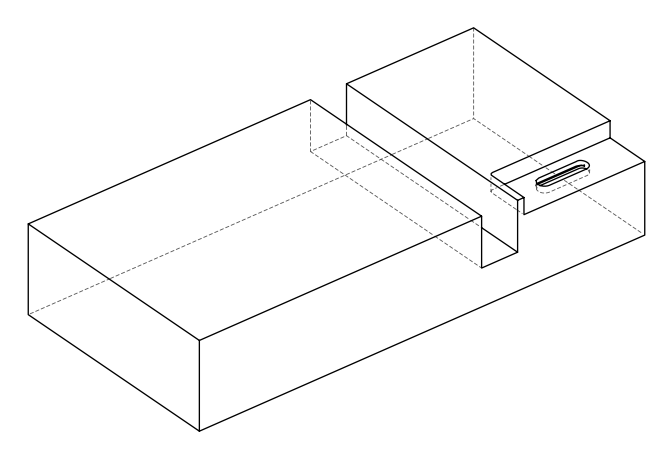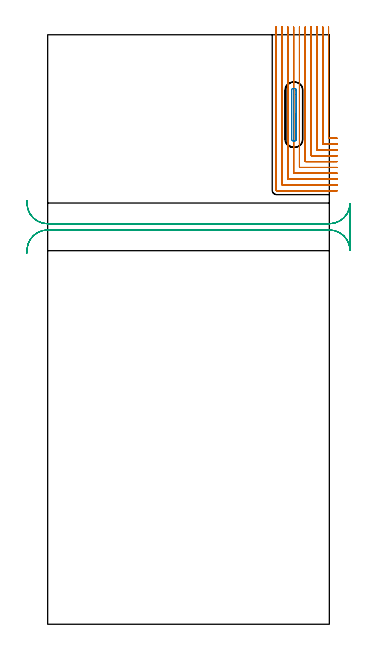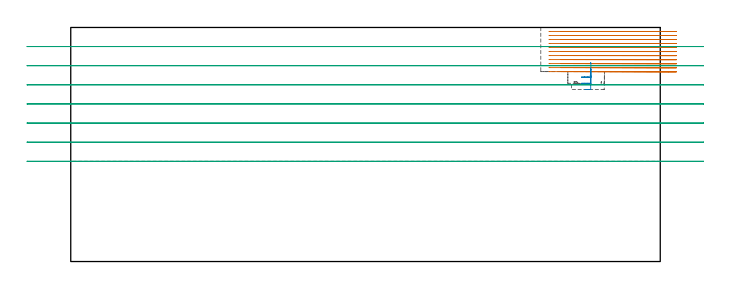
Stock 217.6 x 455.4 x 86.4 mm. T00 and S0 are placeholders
(PLAN: 3 operations, 2 tool changes, 41.1 min)
(1 MILL_CORNER_NOTCH_RECTANGULAR | CORNER_NOTCH_RECTANGULAR | UGT0201_014 | Follow Part, ap 1.5, ae 75% | 32.19 min | 88756 mm3)
(2 MILL_RECTANGULAR_POCKET | POCKET_RECTANGULAR_STRAIGHT | UGT0201_101 | Follow Part, ap 2.5, ae 75% | 0.77 min | 4131 mm3)
(3 MILL_RECTANGULAR_SLOT | SLOT_RECTANGULAR | UGT0201_004 | Follow Part, ap 8, ae 75% | 8.16 min | 395588 mm3)
(TOOL UGT0201_014 | End mill 6 mm | D6 FL24 Z4)
(TOOL UGT0201_101 | End Mill 10 mm | D10 FL12 Z2)
(TOOL UGT0201_004 | End Mill 32 mm | D32 FL53 Z6)
(OP 1 MILL_CORNER_NOTCH_RECTANGULAR)
G17 G21 G94 G90
T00 M6
G54
G17 G0 G90 X217. Y461.4 S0 M3
G43 Z96.4 H0
Z84.918
G94 G1 Y458.4 F250.
Y375.696 F500.
G3 X217.296 Y375.4 R0.3
G1 X220.6
X223.6 F250.
G0 Z96.4
X212.5 Y461.4
Z84.918
G1 Y458.4
Y371.196 F500.
G3 X212.796 Y370.9 R0.3
G1 X220.6
X223.6 F250.
G0 Z96.4
X208. Y461.4
Z84.918
G1 Y458.4
Y366.696 F500.
G3 X208.296 Y366.4 R0.3
G1 X220.6
X223.6 F250.
G0 Z96.4
X203.5 Y461.4
Z84.918
G1 Y458.4
Y362.197 F500.
G3 X203.797 Y361.9 R0.3
G1 X220.6
X223.6 F250.
G0 Z96.4
X199. Y461.4
Z84.918
G1 Y458.4
Y357.697 F500.
G3 X199.297 Y357.4 R0.3
G1 X220.6
X223.6 F250.
G0 Z96.4
X194.5 Y461.4
Z84.918
G1 Y458.4
Y353.197 F500.
G3 X194.797 Y352.9 R0.3
G1 X220.6
X223.6 F250.
G0 Z96.4
X190. Y461.4
Z84.918
G1 Y458.4
Y348.697 F500.
G3 X190.297 Y348.4 R0.3
G1 X220.6
X223.6 F250.
G0 Z96.4
X185.5 Y461.4
Z84.918
G1 Y458.4
Y344.197 F500.
G3 X185.797 Y343.9 R0.3
G1 X220.6
X223.6 F250.
G0 Z96.4
X181. Y461.4
Z84.918
G1 Y458.4
Y339.697 F500.
G3 X181.297 Y339.4 R0.3
G1 X220.6
X223.6 F250.
G0 Z96.4
X176.5 Y461.4
Z84.918
G1 Y458.4
Y335.197 F500.
G3 X176.797 Y334.9 R0.3
G1 X220.6
X223.6 F250.
G0 Z96.4
X217. Y461.4
Z83.436
G1 Y458.4
Y375.696 F500.
G3 X217.296 Y375.4 R0.3
G1 X220.6
X223.6 F250.
G0 Z96.4
X212.5 Y461.4
Z83.436
G1 Y458.4
Y371.196 F500.
G3 X212.796 Y370.9 R0.3
G1 X220.6
X223.6 F250.
G0 Z96.4
X208. Y461.4
Z83.436
G1 Y458.4
Y366.696 F500.
G3 X208.296 Y366.4 R0.3
G1 X220.6
X223.6 F250.
G0 Z96.4
X203.5 Y461.4
Z83.436
G1 Y458.4
Y362.197 F500.
G3 X203.797 Y361.9 R0.3
G1 X220.6
X223.6 F250.
G0 Z96.4
X199. Y461.4
Z83.436
G1 Y458.4
Y357.697 F500.
G3 X199.297 Y357.4 R0.3
G1 X220.6
X223.6 F250.
G0 Z96.4
X194.5 Y461.4
Z83.436
G1 Y458.4
Y353.197 F500.
G3 X194.797 Y352.9 R0.3
G1 X220.6
X223.6 F250.
G0 Z96.4
X190. Y461.4
Z83.436
G1 Y458.4
Y348.697 F500.
G3 X190.297 Y348.4 R0.3
G1 X220.6
X223.6 F250.
G0 Z96.4
X185.5 Y461.4
Z83.436
G1 Y458.4
Y344.197 F500.
G3 X185.797 Y343.9 R0.3
G1 X220.6
X223.6 F250.
G0 Z96.4
X181. Y461.4
Z83.436
G1 Y458.4
Y339.697 F500.
G3 X181.297 Y339.4 R0.3
G1 X220.6
X223.6 F250.
G0 Z96.4
X176.5 Y461.4
Z83.436
G1 Y458.4
Y335.197 F500.
G3 X176.797 Y334.9 R0.3
G1 X220.6
X223.6 F250.
G0 Z96.4
X217. Y461.4
Z81.954
G1 Y458.4
Y375.696 F500.
G3 X217.296 Y375.4 R0.3
G1 X220.6
X223.6 F250.
G0 Z96.4
X212.5 Y461.4
Z81.954
G1 Y458.4
Y371.196 F500.
G3 X212.796 Y370.9 R0.3
G1 X220.6
X223.6 F250.
G0 Z96.4
X208. Y461.4
Z81.954
G1 Y458.4
Y366.696 F500.
G3 X208.296 Y366.4 R0.3
G1 X220.6
X223.6 F250.
G0 Z96.4
X203.5 Y461.4
Z81.954
G1 Y458.4
Y362.197 F500.
G3 X203.797 Y361.9 R0.3
G1 X220.6
X223.6 F250.
G0 Z96.4
X199. Y461.4
Z81.954
G1 Y458.4
Y357.697 F500.
G3 X199.297 Y357.4 R0.3
G1 X220.6
X223.6 F250.
G0 Z96.4
X194.5 Y461.4
Z81.954
G1 Y458.4
Y353.197 F500.
G3 X194.797 Y352.9 R0.3
G1 X220.6
X223.6 F250.
G0 Z96.4
X190. Y461.4
Z81.954
G1 Y458.4
Y348.697 F500.
G3 X190.297 Y348.4 R0.3
G1 X220.6
X223.6 F250.
G0 Z96.4
X185.5 Y461.4
Z81.954
G1 Y458.4
Y344.197 F500.
G3 X185.797 Y343.9 R0.3
G1 X220.6
X223.6 F250.
G0 Z96.4
X181. Y461.4
Z81.954
G1 Y458.4
Y339.697 F500.
G3 X181.297 Y339.4 R0.3
G1 X220.6
X223.6 F250.
G0 Z96.4
X176.5 Y461.4
Z81.954
G1 Y458.4
Y335.197 F500.
G3 X176.797 Y334.9 R0.3
G1 X220.6
X223.6 F250.
G0 Z96.4
X217. Y461.4
Z80.473
G1 Y458.4
Y375.696 F500.
G3 X217.296 Y375.4 R0.3
G1 X220.6
X223.6 F250.
G0 Z96.4
X212.5 Y461.4
Z80.473
G1 Y458.4
Y371.196 F500.
G3 X212.796 Y370.9 R0.3
G1 X220.6
X223.6 F250.
G0 Z96.4
X208. Y461.4
Z80.473
G1 Y458.4
Y366.696 F500.
G3 X208.296 Y366.4 R0.3
G1 X220.6
X223.6 F250.
G0 Z96.4
X203.5 Y461.4
Z80.473
G1 Y458.4
Y362.197 F500.
G3 X203.797 Y361.9 R0.3
G1 X220.6
X223.6 F250.
G0 Z96.4
X199. Y461.4
Z80.473
G1 Y458.4
Y357.697 F500.
G3 X199.297 Y357.4 R0.3
G1 X220.6
X223.6 F250.
G0 Z96.4
X194.5 Y461.4
Z80.473
G1 Y458.4
Y353.197 F500.
G3 X194.797 Y352.9 R0.3
G1 X220.6
X223.6 F250.
G0 Z96.4
X190. Y461.4
Z80.473
G1 Y458.4
Y348.697 F500.
G3 X190.297 Y348.4 R0.3
G1 X220.6
X223.6 F250.
G0 Z96.4
X185.5 Y461.4
Z80.473
G1 Y458.4
Y344.197 F500.
G3 X185.797 Y343.9 R0.3
G1 X220.6
X223.6 F250.
G0 Z96.4
X181. Y461.4
Z80.473
G1 Y458.4
Y339.697 F500.
G3 X181.297 Y339.4 R0.3
G1 X220.6
X223.6 F250.
G0 Z96.4
X176.5 Y461.4
Z80.473
G1 Y458.4
Y335.197 F500.
G3 X176.797 Y334.9 R0.3
G1 X220.6
X223.6 F250.
G0 Z96.4
X217. Y461.4
Z78.991
G1 Y458.4
Y375.696 F500.
G3 X217.296 Y375.4 R0.3
G1 X220.6
X223.6 F250.
G0 Z96.4
X212.5 Y461.4
Z78.991
G1 Y458.4
Y371.196 F500.
G3 X212.796 Y370.9 R0.3
G1 X220.6
X223.6 F250.
G0 Z96.4
X208. Y461.4
Z78.991
G1 Y458.4
Y366.696 F500.
G3 X208.296 Y366.4 R0.3
G1 X220.6
X223.6 F250.
G0 Z96.4
X203.5 Y461.4
Z78.991
G1 Y458.4
Y362.197 F500.
G3 X203.797 Y361.9 R0.3
G1 X220.6
X223.6 F250.
G0 Z96.4
X199. Y461.4
Z78.991
G1 Y458.4
Y357.697 F500.
G3 X199.297 Y357.4 R0.3
G1 X220.6
X223.6 F250.
G0 Z96.4
X194.5 Y461.4
Z78.991
G1 Y458.4
Y353.197 F500.
G3 X194.797 Y352.9 R0.3
G1 X220.6
X223.6 F250.
G0 Z96.4
X190. Y461.4
Z78.991
G1 Y458.4
Y348.697 F500.
G3 X190.297 Y348.4 R0.3
G1 X220.6
X223.6 F250.
G0 Z96.4
X185.5 Y461.4
Z78.991
G1 Y458.4
Y344.197 F500.
G3 X185.797 Y343.9 R0.3
G1 X220.6
X223.6 F250.
G0 Z96.4
X181. Y461.4
Z78.991
G1 Y458.4
Y339.697 F500.
G3 X181.297 Y339.4 R0.3
G1 X220.6
X223.6 F250.
G0 Z96.4
X176.5 Y461.4
Z78.991
G1 Y458.4
Y335.197 F500.
G3 X176.797 Y334.9 R0.3
G1 X220.6
X223.6 F250.
G0 Z96.4
X217. Y461.4
Z77.509
G1 Y458.4
Y375.696 F500.
G3 X217.296 Y375.4 R0.3
G1 X220.6
X223.6 F250.
G0 Z96.4
X212.5 Y461.4
Z77.509
G1 Y458.4
Y371.196 F500.
G3 X212.796 Y370.9 R0.3
G1 X220.6
X223.6 F250.
G0 Z96.4
X208. Y461.4
Z77.509
G1 Y458.4
Y366.696 F500.
G3 X208.296 Y366.4 R0.3
G1 X220.6
X223.6 F250.
G0 Z96.4
X203.5 Y461.4
Z77.509
G1 Y458.4
Y362.197 F500.
G3 X203.797 Y361.9 R0.3
G1 X220.6
X223.6 F250.
G0 Z96.4
X199. Y461.4
Z77.509
G1 Y458.4
Y357.697 F500.
G3 X199.297 Y357.4 R0.3
G1 X220.6
X223.6 F250.
G0 Z96.4
X194.5 Y461.4
Z77.509
G1 Y458.4
Y353.197 F500.
G3 X194.797 Y352.9 R0.3
G1 X220.6
X223.6 F250.
G0 Z96.4
X190. Y461.4
Z77.509
G1 Y458.4
Y348.697 F500.
G3 X190.297 Y348.4 R0.3
G1 X220.6
X223.6 F250.
G0 Z96.4
X185.5 Y461.4
Z77.509
G1 Y458.4
Y344.197 F500.
G3 X185.797 Y343.9 R0.3
G1 X220.6
X223.6 F250.
G0 Z96.4
X181. Y461.4
Z77.509
G1 Y458.4
Y339.697 F500.
G3 X181.297 Y339.4 R0.3
G1 X220.6
X223.6 F250.
G0 Z96.4
X176.5 Y461.4
Z77.509
G1 Y458.4
Y335.197 F500.
G3 X176.797 Y334.9 R0.3
G1 X220.6
X223.6 F250.
G0 Z96.4
X217. Y461.4
Z76.027
G1 Y458.4
Y375.696 F500.
G3 X217.296 Y375.4 R0.3
G1 X220.6
X223.6 F250.
G0 Z96.4
X212.5 Y461.4
Z76.027
G1 Y458.4
Y371.196 F500.
G3 X212.796 Y370.9 R0.3
G1 X220.6
X223.6 F250.
G0 Z96.4
X208. Y461.4
Z76.027
G1 Y458.4
Y366.696 F500.
G3 X208.296 Y366.4 R0.3
G1 X220.6
X223.6 F250.
G0 Z96.4
X203.5 Y461.4
Z76.027
G1 Y458.4
Y362.197 F500.
G3 X203.797 Y361.9 R0.3
G1 X220.6
X223.6 F250.
G0 Z96.4
X199. Y461.4
Z76.027
G1 Y458.4
Y357.697 F500.
G3 X199.297 Y357.4 R0.3
G1 X220.6
X223.6 F250.
G0 Z96.4
X194.5 Y461.4
Z76.027
G1 Y458.4
Y353.197 F500.
G3 X194.797 Y352.9 R0.3
G1 X220.6
X223.6 F250.
G0 Z96.4
X190. Y461.4
Z76.027
G1 Y458.4
Y348.697 F500.
G3 X190.297 Y348.4 R0.3
G1 X220.6
X223.6 F250.
G0 Z96.4
X185.5 Y461.4
Z76.027
G1 Y458.4
Y344.197 F500.
G3 X185.797 Y343.9 R0.3
G1 X220.6
X223.6 F250.
G0 Z96.4
X181. Y461.4
Z76.027
G1 Y458.4
Y339.697 F500.
G3 X181.297 Y339.4 R0.3
G1 X220.6
X223.6 F250.
G0 Z96.4
X176.5 Y461.4
Z76.027
G1 Y458.4
Y335.197 F500.
G3 X176.797 Y334.9 R0.3
G1 X220.6
X223.6 F250.
G0 Z96.4
X217. Y461.4
Z74.545
G1 Y458.4
Y375.696 F500.
G3 X217.296 Y375.4 R0.3
G1 X220.6
X223.6 F250.
G0 Z96.4
X212.5 Y461.4
Z74.545
G1 Y458.4
Y371.196 F500.
G3 X212.796 Y370.9 R0.3
G1 X220.6
X223.6 F250.
G0 Z96.4
X208. Y461.4
Z74.545
G1 Y458.4
Y366.696 F500.
G3 X208.296 Y366.4 R0.3
G1 X220.6
X223.6 F250.
G0 Z96.4
X203.5 Y461.4
Z74.545
G1 Y458.4
Y362.197 F500.
G3 X203.797 Y361.9 R0.3
G1 X220.6
X223.6 F250.
G0 Z96.4
X199. Y461.4
Z74.545
G1 Y458.4
Y357.697 F500.
G3 X199.297 Y357.4 R0.3
G1 X220.6
X223.6 F250.
G0 Z96.4
X194.5 Y461.4
Z74.545
G1 Y458.4
Y353.197 F500.
G3 X194.797 Y352.9 R0.3
G1 X220.6
X223.6 F250.
G0 Z96.4
X190. Y461.4
Z74.545
G1 Y458.4
Y348.697 F500.
G3 X190.297 Y348.4 R0.3
G1 X220.6
X223.6 F250.
G0 Z96.4
X185.5 Y461.4
Z74.545
G1 Y458.4
Y344.197 F500.
G3 X185.797 Y343.9 R0.3
G1 X220.6
X223.6 F250.
G0 Z96.4
X181. Y461.4
Z74.545
G1 Y458.4
Y339.697 F500.
G3 X181.297 Y339.4 R0.3
G1 X220.6
X223.6 F250.
G0 Z96.4
X176.5 Y461.4
Z74.545
G1 Y458.4
Y335.197 F500.
G3 X176.797 Y334.9 R0.3
G1 X220.6
X223.6 F250.
G0 Z96.4
X217. Y461.4
Z73.064
G1 Y458.4
Y375.696 F500.
G3 X217.296 Y375.4 R0.3
G1 X220.6
X223.6 F250.
G0 Z96.4
X212.5 Y461.4
Z73.064
G1 Y458.4
Y371.196 F500.
G3 X212.796 Y370.9 R0.3
G1 X220.6
X223.6 F250.
G0 Z96.4
X208. Y461.4
Z73.064
G1 Y458.4
Y366.696 F500.
G3 X208.296 Y366.4 R0.3
G1 X220.6
X223.6 F250.
G0 Z96.4
X203.5 Y461.4
Z73.064
G1 Y458.4
Y362.197 F500.
G3 X203.797 Y361.9 R0.3
G1 X220.6
X223.6 F250.
G0 Z96.4
X199. Y461.4
Z73.064
G1 Y458.4
Y357.697 F500.
G3 X199.297 Y357.4 R0.3
G1 X220.6
X223.6 F250.
G0 Z96.4
X194.5 Y461.4
Z73.064
G1 Y458.4
Y353.197 F500.
G3 X194.797 Y352.9 R0.3
G1 X220.6
X223.6 F250.
G0 Z96.4
X190. Y461.4
Z73.064
G1 Y458.4
Y348.697 F500.
G3 X190.297 Y348.4 R0.3
G1 X220.6
X223.6 F250.
G0 Z96.4
X185.5 Y461.4
Z73.064
G1 Y458.4
Y344.197 F500.
G3 X185.797 Y343.9 R0.3
G1 X220.6
X223.6 F250.
G0 Z96.4
X181. Y461.4
Z73.064
G1 Y458.4
Y339.697 F500.
G3 X181.297 Y339.4 R0.3
G1 X220.6
X223.6 F250.
G0 Z96.4
X176.5 Y461.4
Z73.064
G1 Y458.4
Y335.197 F500.
G3 X176.797 Y334.9 R0.3
G1 X220.6
X223.6 F250.
G0 Z96.4
X217. Y461.4
Z71.582
G1 Y458.4
Y375.696 F500.
G3 X217.296 Y375.4 R0.3
G1 X220.6
X223.6 F250.
G0 Z96.4
X212.5 Y461.4
Z71.582
G1 Y458.4
Y371.196 F500.
G3 X212.796 Y370.9 R0.3
G1 X220.6
X223.6 F250.
G0 Z96.4
X208. Y461.4
Z71.582
G1 Y458.4
Y366.696 F500.
G3 X208.296 Y366.4 R0.3
G1 X220.6
X223.6 F250.
G0 Z96.4
X203.5 Y461.4
Z71.582
G1 Y458.4
Y362.197 F500.
G3 X203.797 Y361.9 R0.3
G1 X220.6
X223.6 F250.
G0 Z96.4
X199. Y461.4
Z71.582
G1 Y458.4
Y357.697 F500.
G3 X199.297 Y357.4 R0.3
G1 X220.6
X223.6 F250.
G0 Z96.4
X194.5 Y461.4
Z71.582
G1 Y458.4
Y353.197 F500.
G3 X194.797 Y352.9 R0.3
G1 X220.6
X223.6 F250.
G0 Z96.4
X190. Y461.4
Z71.582
G1 Y458.4
Y348.697 F500.
G3 X190.297 Y348.4 R0.3
G1 X220.6
X223.6 F250.
G0 Z96.4
X185.5 Y461.4
Z71.582
G1 Y458.4
Y344.197 F500.
G3 X185.797 Y343.9 R0.3
G1 X220.6
X223.6 F250.
G0 Z96.4
X181. Y461.4
Z71.582
G1 Y458.4
Y339.697 F500.
G3 X181.297 Y339.4 R0.3
G1 X220.6
X223.6 F250.
G0 Z96.4
X176.5 Y461.4
Z71.582
G1 Y458.4
Y335.197 F500.
G3 X176.797 Y334.9 R0.3
G1 X220.6
X223.6 F250.
G0 Z96.4
X217. Y461.4
Z70.1
G1 Y458.4
Y375.696 F500.
G3 X217.296 Y375.4 R0.3
G1 X220.6
X223.6 F250.
G0 Z96.4
X212.5 Y461.4
Z70.1
G1 Y458.4
Y371.196 F500.
G3 X212.796 Y370.9 R0.3
G1 X220.6
X223.6 F250.
G0 Z96.4
X208. Y461.4
Z70.1
G1 Y458.4
Y366.696 F500.
G3 X208.296 Y366.4 R0.3
G1 X220.6
X223.6 F250.
G0 Z96.4
X203.5 Y461.4
Z70.1
G1 Y458.4
Y362.197 F500.
G3 X203.797 Y361.9 R0.3
G1 X220.6
X223.6 F250.
G0 Z96.4
X199. Y461.4
Z70.1
G1 Y458.4
Y357.697 F500.
G3 X199.297 Y357.4 R0.3
G1 X220.6
X223.6 F250.
G0 Z96.4
X194.5 Y461.4
Z70.1
G1 Y458.4
Y353.197 F500.
G3 X194.797 Y352.9 R0.3
G1 X220.6
X223.6 F250.
G0 Z96.4
X190. Y461.4
Z70.1
G1 Y458.4
Y348.697 F500.
G3 X190.297 Y348.4 R0.3
G1 X220.6
X223.6 F250.
G0 Z96.4
X185.5 Y461.4
Z70.1
G1 Y458.4
Y344.197 F500.
G3 X185.797 Y343.9 R0.3
G1 X220.6
X223.6 F250.
G0 Z96.4
X181. Y461.4
Z70.1
G1 Y458.4
Y339.697 F500.
G3 X181.297 Y339.4 R0.3
G1 X220.6
X223.6 F250.
G0 Z96.4
X176.5 Y461.4
Z70.1
G1 Y458.4
Y335.197 F500.
G3 X176.797 Y334.9 R0.3
G1 X220.6
X223.6 F250.
G0 Z96.4
M5
M2
(OP 2 MILL_RECTANGULAR_POCKET)
G17 G21 G94 G90
T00 M6
G54
G17 G0 G90 X191.846 Y373.932 S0 M3
G43 Z96.4 H0
Z73.364
G94 G1 X191.947 Y374.147 Z73.3 F250.
X192. Y374.395 Z73.232
Y393.65 Z68.073
Y412.8 F500.
G3 X190.9 Y413.9 R1.1
G1 X189.6
G3 X188.5 Y412.8 R1.1
G1 Y374.5
G3 X189.6 Y373.4 R1.1
G1 X190.9
G3 X192. Y374.5 R1.1
G1 Y393.65
Y394.65
G0 X191.846 Y373.932 Z71.073
G1 X191.947 Y374.147 Z71.009 F250.
X192. Y374.395 Z70.941
Y393.65 Z65.782
Y412.8 F500.
G3 X190.9 Y413.9 R1.1
G1 X189.6
G3 X188.5 Y412.8 R1.1
G1 Y374.5
G3 X189.6 Y373.4 R1.1
G1 X190.9
G3 X192. Y374.5 R1.1
G1 Y393.65
Y394.65
G0 X191.74 Y373.939 Z68.782
G1 X191.767 Y373.977 Z68.769 F250.
X191.84 Y374.128 Z68.724
X191.891 Y374.297 Z68.677
X191.915 Y374.492 Z68.624
X191.924 Y374.706 Z68.567
X191.925 Y387.638 Z65.102
Y393.65 Z63.491
Y409.281 F500.
X191.924 Y412.592
X191.89 Y413.005
X191.84 Y413.172
X191.693 Y413.478
X191.42 Y413.668
X191.26 Y413.748
X191.062 Y413.799
X190.815 Y413.821
X190.25 Y413.825
X189.823 Y413.82
Y373.478
X190.25 Y373.475
X191.12 Y373.482
G3 X191.84 Y374.128 R1.12
G1 X191.891 Y374.297
X191.915 Y374.492
X191.924 Y374.706
X191.925 Y387.638
Y393.65
Y394.65
G0 Z96.4
M5
M2
(OP 3 MILL_RECTANGULAR_SLOT)
G17 G21 G94 G90
T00 M6
G54
G17 G0 G90 X-16.154 Y286.585 S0 M3
G43 Z96.4 H0
Z79.343
G94 G1 X-15.97 Y289.579 F250.
G2 X0. Y304.6 R16. F500.
G1 X217.6
G2 X233.59 Y289.166 R16.
G1 X233.6
Y324.834
X233.59
G2 X217.6 Y309.4 R16.
G1 X0.
G2 X-15.97 Y324.421 R16.
G1 X-16.154 Y327.415 F250.
G0 Y286.585 Z72.286
G1 X-15.97 Y289.579
G2 X0. Y304.6 R16. F500.
G1 X217.6
G2 X233.59 Y289.166 R16.
G1 X233.6
Y324.834
X233.59
G2 X217.6 Y309.4 R16.
G1 X0.
G2 X-15.97 Y324.421 R16.
G1 X-16.154 Y327.415 F250.
G0 Y286.585 Z65.229
G1 X-15.97 Y289.579
G2 X0. Y304.6 R16. F500.
G1 X217.6
G2 X233.59 Y289.166 R16.
G1 X233.6
Y324.834
X233.59
G2 X217.6 Y309.4 R16.
G1 X0.
G2 X-15.97 Y324.421 R16.
G1 X-16.154 Y327.415 F250.
G0 Y286.585 Z58.171
G1 X-15.97 Y289.579
G2 X0. Y304.6 R16. F500.
G1 X217.6
G2 X233.59 Y289.166 R16.
G1 X233.6
Y324.834
X233.59
G2 X217.6 Y309.4 R16.
G1 X0.
G2 X-15.97 Y324.421 R16.
G1 X-16.154 Y327.415 F250.
G0 Y286.585 Z51.114
G1 X-15.97 Y289.579
G2 X0. Y304.6 R16. F500.
G1 X217.6
G2 X233.59 Y289.166 R16.
G1 X233.6
Y324.834
X233.59
G2 X217.6 Y309.4 R16.
G1 X0.
G2 X-15.97 Y324.421 R16.
G1 X-16.154 Y327.415 F250.
G0 Y286.585 Z44.057
G1 X-15.97 Y289.579
G2 X0. Y304.6 R16. F500.
G1 X217.6
G2 X233.59 Y289.166 R16.
G1 X233.6
Y324.834
X233.59
G2 X217.6 Y309.4 R16.
G1 X0.
G2 X-15.97 Y324.421 R16.
G1 X-16.154 Y327.415 F250.
G0 Y286.585 Z37.
G1 X-15.97 Y289.579
G2 X0. Y304.6 R16. F500.
G1 X217.6
G2 X233.59 Y289.166 R16.
G1 X233.6
Y324.834
X233.59
G2 X217.6 Y309.4 R16.
G1 X0.
G2 X-15.97 Y324.421 R16.
G1 X-16.154 Y327.415 F250.
G0 Z96.4
M5
M2
